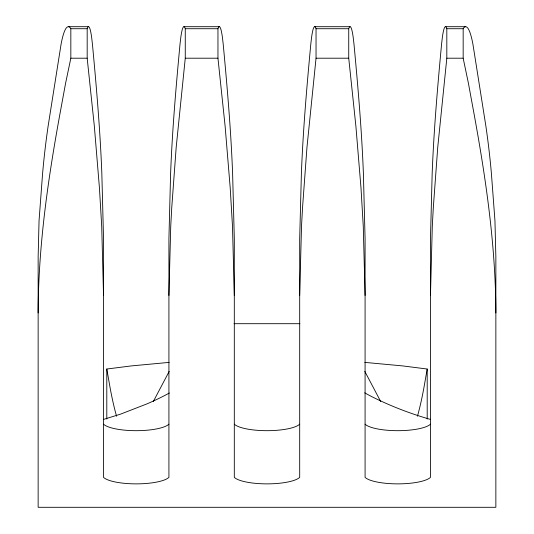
<?xml version="1.0" encoding="UTF-8"?>
<svg xmlns="http://www.w3.org/2000/svg" width="534" height="534" viewBox="0 0 534 534"><rect width="100%" height="100%" fill="white"/><g stroke="black" fill="none" stroke-linecap="round" stroke-linejoin="round"><path stroke-width="0.8" d="M38.141 312.951C38.301 245.854 48.013 179.27 60.035 113.408L65.622 83.07L70.835 58.206L70.835 28.723L87.182 28.723A52.639 5.013 88.4 0 1 89.452 27.601L89.919 28.723A52.612 4.579 88.6 0 1 91.648 37.393L92.409 43.968C96.454 87.142 100.185 130.369 101.84 173.71L103.529 238.818L103.529 477.369A33.876 8.798 0 0 0 136.223 483.871A33.876 8.798 0 0 0 168.918 477.369L168.918 238.818L170.6 173.71C172.255 130.369 175.993 87.142 180.031 43.968L180.799 37.393A52.612 4.579 -88.6 0 1 182.521 28.723L182.995 27.601A52.639 5.013 -88.4 0 1 185.265 28.723L217.959 28.723A52.639 5.013 88.4 0 1 220.228 27.601L220.702 28.723A52.612 4.579 88.6 0 1 222.424 37.393L223.185 43.968C227.23 87.142 230.962 130.369 232.617 173.71L234.306 238.818L234.306 477.369A33.876 8.798 0 0 0 267 483.871A33.876 8.798 0 0 0 299.694 477.369L299.694 238.818L301.383 173.71C303.038 130.369 306.77 87.142 310.815 43.968L311.576 37.393A52.612 4.579 -88.6 0 1 313.298 28.723L313.772 27.601A52.639 5.013 -88.4 0 1 316.041 28.723L348.735 28.723A52.639 5.013 88.4 0 1 351.005 27.601L351.479 28.723A52.612 4.579 88.6 0 1 353.201 37.393L353.969 43.968C358.007 87.142 361.745 130.369 363.4 173.71L365.082 238.818L365.082 477.369A33.876 8.798 0 0 0 397.777 483.871A33.876 8.798 0 0 0 430.471 477.369L430.471 238.818L432.16 173.71C433.815 130.369 437.546 87.142 441.591 43.968L442.352 37.393A52.612 4.579 -88.6 0 1 444.081 28.723L444.548 27.601A52.639 5.013 -88.4 0 1 446.818 28.723L463.165 28.723A53.727 9.325 87.1 0 1 468.245 28.729L469.066 30.278A53.473 8.477 87.4 0 1 472.884 43.968L485.84 125.857A1826.961 1223.948 0 0 1 491.427 173.71L494.951 220.702L495.859 256.941L495.859 507.3L38.141 507.3L38.141 256.941L39.049 220.702L42.573 173.71A1826.961 1223.948 0 0 1 48.16 125.857L61.116 43.968A53.473 8.477 -87.4 0 1 64.934 30.278L65.755 28.723A53.727 9.325 -87.1 0 1 70.835 28.716M168.918 295.462L170.733 226.282L171.754 207.586L176.187 147.317L185.265 58.206L185.265 28.723M299.694 295.462L301.51 226.282L302.538 207.586L306.963 147.317L316.041 58.206L316.041 28.723M430.471 295.462L432.293 226.282L433.314 207.586L437.74 147.317L446.818 58.206L446.818 28.723M364.842 362.392L402.663 365.91L427.2 369.027L423.789 388.418A2769.578 106.406 89.4 0 1 417.428 416.226M153.305 401.521L169.178 371.41M103.669 419.377L120.49 414.164L147.07 403.837A938.966 153.271 0 0 0 169.338 393.011M106.8 419.043L106.8 369.027L131.337 365.91L169.158 362.392M68.399 26.7L88.504 26.7M183.943 26.7L219.28 26.7M314.72 26.7L350.057 26.7M445.496 26.7L465.601 26.7M70.835 58.206L87.182 58.206L94.331 126.071L99.437 187.975L101.707 226.282L103.529 295.462M185.265 58.206L217.959 58.206L225.108 126.071L230.214 187.975L232.49 226.282L234.306 295.462M316.041 58.206L348.735 58.206L355.884 126.071L360.997 187.975L363.267 226.282L365.082 295.462M446.818 58.206L463.165 58.206L468.378 83.07L473.965 113.408C485.987 179.27 495.699 245.854 495.859 312.951M234.072 323.697L299.928 323.697M430.331 419.377C410.225 413.616 390.628 406.074 371.918 396.715A906.418 147.958 0 0 1 364.735 392.837M364.822 371.41L380.695 401.521M106.8 369.027L110.211 388.418A2769.578 106.406 -89.4 0 0 116.572 416.226M463.165 28.723L463.165 58.206M427.2 369.027L427.2 419.043M348.735 28.723L348.735 58.206M217.959 28.723L217.959 58.206M87.182 28.723L87.182 58.206M168.918 424.183A33.876 8.798 0 0 1 136.223 430.684A33.876 8.798 0 0 1 103.529 424.183M430.471 424.183A33.876 8.798 0 0 1 397.777 430.684A33.876 8.798 0 0 1 365.082 424.183M299.694 424.183A33.876 8.798 0 0 1 267 430.684A33.876 8.798 0 0 1 234.306 424.183"/></g></svg>
